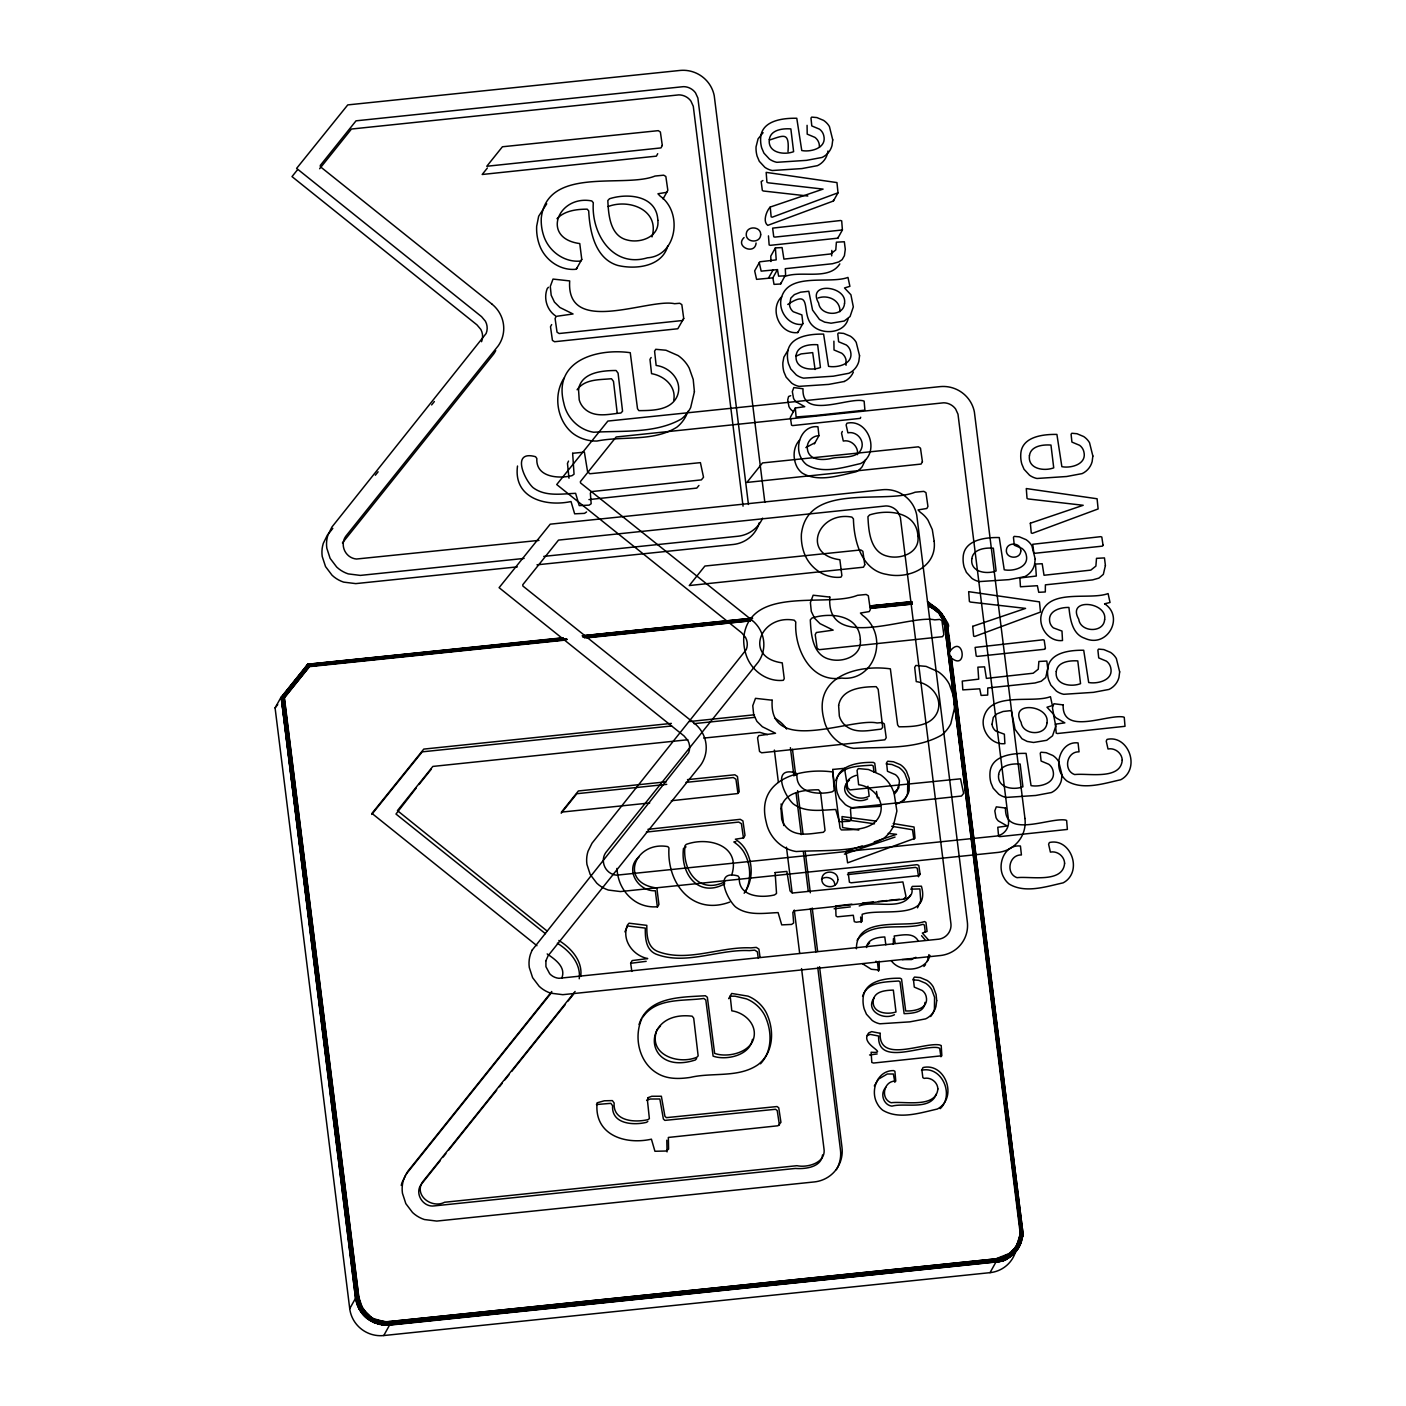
<?xml version="1.0" encoding="UTF-8"?>
<svg xmlns="http://www.w3.org/2000/svg" width="1406" height="1406" viewBox="0 0 1406 1406"><rect width="100%" height="100%" fill="white"/><g stroke="black" fill="none" stroke-linecap="round" stroke-linejoin="round"><path stroke-width="1.5" d="M562.98 638.043L307.721 664.317L280.901 697.499L275.084 707.903L349.725 1308.652A30.686 30.053 29.2 0 0 383.768 1335.542L990.017 1272.658L995.835 1262.254A30.686 30.053 29.2 0 0 1022.408 1229.072L1022.408 1228.967A30.686 30.036 29.2 0 1 995.852 1262.201L995.694 1258.897L1008.946 1253.66L1014.218 1248.897L1018.067 1242.886L1020.229 1244.38L1018.436 1247.86L1010.51 1256.507L1016.063 1250.795L1014.077 1248.774L1011.67 1251.393L1013.533 1253.976M1015.87 1250.496C1013.831 1252.781 999.543 1267.79 999.297 1258.089M995.923 1261.815L389.673 1324.803L385.666 1325.05L385.929 1321.71L378.812 1320.603L377.88 1323.626L389.708 1324.03L389.62 1321.57L385.929 1321.71M857.502 454.63C858.697 446.757 851.157 439.375 843.301 441.045L841.544 433.206L842.317 431.449M995.923 1261.692C1011.265 1261.463 1022.689 1242.939 1020.475 1232.412C1026.134 1231.392 1020.861 1245.347 1021.969 1228.774L950.755 656.356M389.708 1324.03L389.655 1324.891A30.668 30.018 29.2 0 1 355.595 1298.16L281.27 697.358L284.399 697.868L358.864 1297.281L362.238 1307.51L359.444 1309.302L356.825 1301.763L359.549 1300.884M378.319 1322.308L389.708 1323.151M389.69 1324.575L995.923 1261.446C1008.629 1259.653 1019.737 1249.196 1020.932 1236.19M673.79 400.06C676.286 386.175 664.071 375.754 651.558 373.662L649.976 359.391L651.154 357.511M1020.018 1235.997L1020.071 1228.721L945.06 628.183C963.233 628.06 903.373 582.805 939.261 610.608M1020.475 1232.412C1022.935 1237.948 1013.568 1244.082 1018.436 1247.86M1020.229 1244.38C1025.572 1219.916 1018.911 1259.091 1020.264 1228.703L945.465 628.13C943.461 619.009 937.714 610.011 932.828 605.916C932.371 609.044 927.029 606.707 929.366 604.035M1020.756 1236.155L1020.826 1228.703L946.027 628.078M1021.09 1236.243L1021.213 1232.482M950.351 656.338L1022.004 1236.559L946.379 628.06L942.688 617.445L935.377 608.939M846.043 365.279L846.008 359.848A11.055 10.809 29.2 0 0 841.719 353.205L834.022 349.971L833.899 341.166M898.188 786.534L897.221 790.682L894.497 794.056M924.99 1002.373C924.621 1012.795 911.967 1013.357 904.128 1013.673L900.016 981.775L898.61 980.984C886.008 982.091 867.326 981.247 862.563 996.362M743.756 637.287C749.873 584.808 826.746 607.814 857.484 595.318L866.184 594.474L868.328 595.757L870.314 609.589L869.224 611.592L860.419 613.051L862.563 615.318A29.227 28.612 29.2 0 1 870.349 623.262C886.096 645.442 871.333 681.348 841.702 678.096C810.454 683.088 794.109 648.412 795.778 621.997L794.267 620.222C760.628 613.737 742.79 657.586 782.246 662.859L784.249 678.659L783.318 680.311C766.991 682.103 751.384 670.662 746.287 655.407A49.491 48.437 29.2 0 1 743.756 637.287M382.344 1321.394C383.697 1327.071 372.906 1322.396 381.764 1324.487M580.713 976.397C582.857 960.983 571.152 948.048 558.867 940.473M928.927 954.621L927.275 961.476M563.156 638.324L308.002 664.563L281.745 697.358L356.21 1297.861C355.929 1307.773 365.718 1321.113 374.418 1321.64C376.949 1317.352 385.103 1325.489 389.655 1322.167L995.747 1259.301C1000.615 1262.043 1008.524 1249.934 1010.51 1256.437M657.709 153.693L656.409 156.136L482.188 174.485L487.407 167.982M866.553 947.521C867.467 938.874 877.713 937.222 884.796 936.976L885.833 944.85M827.958 151.004L827.431 153.729A19.157 18.753 29.2 0 1 817.484 165.644L801.912 168.579L772.245 170.53A19.315 18.911 29.2 0 1 764.846 167.296L759.31 161.321L757.096 156.084A30.106 29.456 29.2 0 1 756.041 146.874L758.062 138.86L763.089 132.674M770.224 207.051L771.156 216.823L772.245 217.192L838.011 192.798L836.957 182.587L766.165 172.376L766.92 182.2L767.975 182.78L823.09 189.107L770.224 207.051C766.358 210.988 762.562 221.797 767.781 225.364L833.407 201.005L838.011 192.798M822.545 1154.941C821.332 1167.472 804.953 1169.177 795.409 1168.439L434.19 1205.909C423.206 1207.543 414.26 1193.606 421.167 1184.485L440.394 1160.477M561.785 978.137C566.319 966.959 554.895 959.296 547.18 953.936M1016.608 1246.191L1019.631 1235.927M1019.825 1235.962L1018.067 1242.886M1020.405 1236.067C1020.826 1247.28 1009.49 1254.468 1003.585 1260.251C1007.645 1260.075 1007.504 1257.737 1005.94 1255.558M1020.897 1240.162L1021.547 1236.384M910.35 895.235C901.756 911.088 873.987 900.016 859.189 905.974M579.237 978.769C581.135 963.479 569.518 950.737 557.338 943.215M381.852 1324.118L367.194 1318.336M756.077 243.01C755.092 255.4 734.442 246.683 744.073 237.544M936.308 1093.973C930.385 1110.793 905.253 1102.532 891.914 1106.135C883.372 1105.063 879.769 1093.393 885.78 1087.453M381.782 1324.382L999.754 1260.338M385.648 1325.12L381.694 1324.68L389.655 1324.891L383.768 1335.542M833.407 201.005L833.705 199.863M624.914 931.879L627.533 925.939L645.301 928.101C645.178 937.679 645.635 949.489 655.706 954.006C685.443 965.729 718.659 949.05 749.345 950.614L754.758 950.14L757.377 951.844L758.238 958.048M752.474 1039.368C749.732 1056.029 725.32 1060.599 713.106 1056.117L705.812 1000L703.808 998.453C683.211 1001.353 656.374 997.452 642.823 1017.153M656.76 1030.457C647.973 1054.781 678.43 1065.01 696.866 1057.242L698.149 1055.888L693.703 1018.19L692.191 1016.204C639.712 1009.772 642.735 1076.996 695.337 1059.983L696.62 1058.63M772.861 277.843L774.021 284.364L780.611 284.012L785.603 274.68L785.286 268.687L832.493 263.73L838.767 261.938L842.124 259.653L844.408 255.681L845.287 249.337L844.338 241.762L836.394 242.184L835.779 249.934L830.7 253.959L783.915 259.108L782.087 247.579L775.391 247.895L776.217 259.864L759.767 261.815L754.67 270.866L756.586 279.355L772.861 277.843L777.448 269.618L761.173 271.13L759.258 262.641M374.875 1320.656L389.69 1322.765L995.817 1259.899L1003.128 1258.159L1009.631 1254.627M948.786 652.859C964.165 630.45 968.769 675.231 949.173 655.969M995.835 1262.254L999.824 1261.147M865.621 459.604L862.124 466.774A18.981 18.577 29.2 0 1 855.99 471.801C839.03 475.544 818.134 482.61 802.158 473.031A19.526 19.104 29.2 0 1 796.903 466.774C792.685 458.391 792.984 447.266 799.522 440.131M651.997 236.911C659.906 210.039 629.29 198.457 608.06 206.559M731.77 874.831C741.067 845.481 708.554 836.324 686.269 844.373L685.003 845.709C682.033 870.296 698.747 894.796 724.846 881.79M795.304 407.986L796.112 416.967L815.691 415.455L864.901 410.148L864.145 401.185L863.02 400.763C848.134 397.248 801.402 419.884 803.019 388.759L793.81 387.581L792.334 391.589L793.529 398.337A11.723 11.459 29.2 0 0 795.901 401.677L804.742 406.703L795.304 407.986L790.348 417.354L791.525 425.174L792.668 425.579L860.314 418.373L860.7 417.266M848.205 318.512C844.795 333.45 822.492 335.261 812.756 325.77C800.014 314.223 813.81 287.334 787.747 304.452M929.928 955.395C926.079 971.827 900.209 973.356 891.246 960.667M1018.419 1243.062L1020 1239.758M1019.368 1243.589L1020.475 1239.969M1019.825 1243.923L1021.002 1240.233M780.611 284.012L781.015 282.905M405.279 1175.521L403.557 1179.792A31.108 30.457 29.2 0 0 402.45 1193.255L405.842 1203.659L412.538 1212.499A31.143 30.493 29.2 0 0 424.366 1219.529L436.774 1221.076L814.584 1181.901A32.022 31.336 29.2 0 0 841.966 1147.208L819.54 966.73M639.027 1024.57C647.85 996.256 681.488 997.293 705.355 995.729L707.359 997.258L714.635 1053.375C725.9 1057.593 747.166 1053.867 752.983 1040.51C758.642 1025.958 745.584 1012.742 731.805 1010.826L730.171 995.905L731.7 993.462L747.992 996.133A34.869 34.131 29.2 0 1 754.934 999.877A35.203 34.465 29.2 0 1 766.252 1012.619C772.21 1024.992 773.757 1040.247 767.711 1052.901A36.24 35.484 29.2 0 1 758.361 1064.447C738.8 1078.261 712.42 1072.145 690.364 1077.4C679.133 1079.087 666.901 1079.369 656.936 1073.094C639.027 1062.374 633.508 1037.171 641.804 1018.735M805.866 447.583L814.777 442.837M818.942 435.684L817.958 426.774C801.859 424.7 793.88 446.159 801.49 458.549A19.526 19.104 29.2 0 0 806.745 464.806C822.721 474.384 843.618 467.319 860.595 463.576A18.981 18.577 29.2 0 0 866.729 458.567C877.713 444.718 865.745 418.9 846.922 423.224L846.131 424.981L847.906 432.837C855.762 431.15 863.284 438.531 862.089 446.405C859.523 459.727 841.948 456.071 832.352 458.198C823.898 460.377 809.171 461.08 807.466 449.498C805.972 442.486 811.947 435.825 818.942 435.684L814.338 443.909M835.762 780.523C840.489 765.426 859.224 766.217 871.79 765.145L873.214 765.936L874.022 772.316M687.921 411.343L686.058 415.86A35.466 34.728 29.2 0 1 676.901 427.16C653.491 441.994 623.139 435.772 596.97 441.045C588.095 441.238 579.184 438.461 572.224 432.89C556.881 420.043 553.103 394.945 564.017 378.161M667.797 245.874C662.05 266.789 635.653 269.688 617.761 265.435C595.072 258.722 589.712 231.322 588.71 210.935L587.198 209.16C576.565 209.213 564.72 210.636 556.987 218.686M745.532 891.422C751.859 878.873 750.663 863.108 743.352 851.228A29.93 29.298 29.2 0 0 735.391 843.108L733.844 841.948L735.936 841.737M375.103 1320.111L372.221 1317.721L370.446 1320.691M389.585 1325.137L995.905 1262.008M839.821 263.906C828.872 280.901 801.244 270.145 784.794 276.472M374.084 1322.361L377.915 1323.503L374.014 1322.519M698.94 485.457L696.796 488.093L588.956 499.587M874.304 1085.959L878.486 1079.14L887.274 1073.991L893.355 1074.008L894.884 1082.339M831.807 250.409L831.684 255.874M768.449 235.874L769.152 244.943L770.26 245.329L837.818 238.176L838.327 237.21M842.405 229.969L841.702 220.883L840.595 220.514L772.632 228.124L773.739 236.735L774.847 237.104L842.405 229.969L837.818 238.176M1018.594 1243.15C1014.587 1252.271 1005.905 1259.372 995.87 1260.461L389.726 1323.521C378.935 1327.036 367.915 1316.157 361.694 1312.571M1018.928 1243.326L1015.237 1249.793M1018.067 1247.35L1019.614 1243.765M551.662 324.575L550.502 326.737L552.435 340.393L554.562 341.728L677.815 328.758L683.72 318.477L681.822 304.61L679.713 303.257L674.581 303.714C649.01 297.896 565.897 336.79 569.694 280.919L553.015 279.073L550.291 286.437L551.187 295.242L554.421 302.062L559.904 307.492L573.05 313.977L556.249 316.35L555.089 318.512L557.04 332.185L559.149 333.521L682.402 320.533L683.72 318.477M666.743 192.323L667.832 190.32L665.846 176.471L663.702 175.188L655.003 176.049C624.264 188.527 547.373 165.521 541.275 218A49.491 48.437 29.2 0 0 543.806 236.12C548.902 251.393 564.509 262.817 580.836 261.024L581.768 259.389L579.764 243.572C540.308 238.299 558.147 194.467 591.785 200.935L593.297 202.71C591.118 233.677 612.612 268.23 647.445 257.808C673.351 256.103 680.838 222.816 667.85 203.975A29.227 28.612 29.2 0 0 660.082 196.049L657.938 193.764L666.743 192.323L663.07 198.896M305.541 667.78L307.58 664.265L562.751 637.797M546.723 203.817L538.656 216.26L536.67 226.225A49.491 48.437 29.2 0 0 539.219 244.345C544.315 259.6 559.904 271.042 576.249 269.249L581.768 259.389M576.249 269.249L577.163 267.597M775.391 247.895L770.787 256.103L770.963 261.534M768.467 278.16L773.072 269.952M781.666 296.807C768.906 308.986 779.68 334.821 797.8 332.572L802.896 323.468L801.877 314.909L793.265 311.728A10.422 10.211 29.2 0 1 789.522 305.032L790.822 298.107L794.355 294.627L800.541 292.202L808.802 291.27L812.563 310.058L819.487 319.478L824.672 322.15L831.069 323.204L844.233 321.025L850.068 316.526L853.319 306.895L850.911 294.768L844.496 287.949L849.909 286.332L847.976 277.421C828.767 284.61 785.427 270.919 780.769 300.814C779.451 312.958 789.627 325.876 802.404 324.364L802.896 323.468M349.725 1308.652L355.56 1298.213L358.864 1297.281M797.8 332.572L798.309 331.693M370.534 1320.533L364.523 1315.331L366.562 1313.257L369.251 1315.665L367.546 1317.861M370.657 1320.339L374.189 1322.15M378.372 1322.132L368.372 1316.754M375.191 1319.918L371.905 1318.23L385.912 1322.115M928.804 605.406L935.271 609.079M928.997 604.932C946.449 611.575 949.929 633.35 950.052 649.836M932.53 606.408L929.12 604.65M728.642 998.647L730.171 996.204L735.057 996.186L746.463 998.875A34.869 34.131 29.2 0 1 753.405 1002.619A35.203 34.465 29.2 0 1 764.723 1015.36C770.664 1027.733 772.228 1042.988 766.182 1055.642A36.24 35.484 29.2 0 1 760.47 1063.815M744.143 893.249C753.669 880.384 753.106 861.843 744.881 848.486A29.93 29.298 29.2 0 0 736.92 840.366L735.373 839.206L743.616 837.906L745.004 835.375L742.93 820.928L740.241 819.329L647.92 829.329M666.813 1140.196L667.059 1151.901M857.133 940.227C871.685 920.157 902.318 930.649 922.969 924.304L924.41 925.078L925.324 932.371M874.057 997.873C864.883 1010.65 883.337 1020.651 894.462 1014.728M1014.376 1249.02L1016.257 1245.98M1016.766 1246.296L1012.215 1251.973L1006.327 1256.261M1015.94 1250.602L1017.962 1247.245M1016.187 1251.076C1019.473 1245.927 1025.519 1232.71 1020.071 1228.721M807.079 125.327L807.202 134.132L814.9 137.366A11.055 10.809 29.2 0 1 819.188 144.01L819.505 147.12M367.933 1317.352L371.202 1319.39M917.52 907.837L920.702 900.508L919.875 888.926L910.737 889.154M297.369 169.915L292.009 176.611L476.986 324.891L480.834 329.443A14.693 14.376 29.2 0 1 481.537 341.711M319.637 168.738L351.447 129.036L678.799 94.887A14.587 14.271 29.2 0 1 686.884 97.278A14.745 14.429 29.2 0 1 690.926 101.109L693.281 106.258L743.053 506.178M332.818 528.375L327.317 535.229L323.31 543.331A30.352 29.702 29.2 0 0 322.22 556.46L325.542 566.6L332.08 575.247A30.37 29.737 29.2 0 0 343.626 582.119L355.753 583.613L517.32 566.864M375.349 475.228L378.109 471.801M431.624 404.946L434.366 401.518M342.431 542.927L493.611 354.084A31.266 30.616 29.2 0 0 495.72 350.569M564.913 640.134L309.425 666.637L307.721 664.317L281.358 697.341L355.982 1297.966M282.044 697.376L308.178 664.774L563.296 638.552M308.371 665.003L282.395 697.429L356.79 1297.685M282.764 697.481L308.564 665.266M275.084 707.903L277.738 704.582M308.986 665.917L283.555 697.657L358.073 1297.404M284.399 697.868L309.425 666.637L284.188 697.815L358.671 1297.316M371.764 814.443L422.239 751.841L671.664 725.971M416.334 787.87L395.982 814.039L545.44 933.689M419.058 784.478L431.308 769.17M561.205 813.23L576.847 793.705L666.76 784.355M551.767 991.494L407.67 1171.497L402.028 1182.516A31.108 30.457 29.2 0 0 401.255 1185.451M406.123 1174.238L551.609 992.531M575.107 991.441L422.696 1181.743C413.522 1195.276 431.8 1208.949 444.63 1202.253L796.956 1165.697C807.659 1167.999 826.376 1162.692 823.951 1148.544L801.561 968.593M443.136 1157.05L445.878 1153.623M448.619 1150.196L496.687 1090.195M499.429 1086.768L502.17 1083.341M504.912 1079.896L509.042 1074.764M511.784 1071.337L565.335 1004.482M568.077 1001.037L573.56 994.183M931.721 607.744L934.814 609.659M866.324 946.168L869.629 942.916M787.958 350.305L783.863 357.177L782.861 362.713A30.106 29.456 29.2 0 0 783.915 371.922L786.13 377.142L791.666 383.117A19.315 18.911 29.2 0 0 799.065 386.369L828.732 384.4L844.321 381.483M517.513 466.019C513.172 498.216 545.686 507.021 571.012 501.538L574.65 513.823L584.527 513.366L586.583 511.96M923.9 966.502L925.552 964.621M867.326 1035.572L870.156 1034.377L878.645 1036.029C877.098 1066.556 921.914 1044.816 937.96 1047.646L939.683 1048.314L940.93 1056.785M548.428 287.281L547.25 288.599C543.437 298.125 546.829 309.865 555.3 315.7M577.093 389.761C584.843 378.812 599.747 379.901 611.487 378.724L613.491 381.377L617.216 413.118M657.164 1029.649L660.486 1025.993M1012.092 1251.815L1014.534 1249.161M1015.466 1250.057L1006.731 1257.122L999.719 1260.163M361.764 1312.501L358.179 1305.418L356.351 1297.826M939.19 610.626L937.363 612.225L934.691 609.8M639.238 856.641C623.965 868.767 638.008 891.773 655.319 890.736L657.393 907.204M568.534 461.08L567.462 463.453L569.008 478.216M646.619 1100.371L650.205 1099.017L659.836 1098.982L663.386 1119.018L664.845 1120.389L775.532 1109.281L777.219 1110.547L779.416 1125.064M1009.315 1254.152L1011.951 1251.674M1009.526 1254.468L1012.355 1252.113M357.651 1305.787L360.674 1304.276M362.52 1311.816L364.207 1310.515M849.488 780.066C835.586 792.088 854.848 805.533 867.643 798.889M647.832 1121.39L646.496 1122.34C633.473 1125.503 611.294 1124.185 612.612 1105.731L610.837 1103.341L596.425 1104.536M915.904 957.293L911.475 959.56L902.16 959.63M941.827 613.631C938.206 614.492 941.37 619.273 944.006 616.97M894.023 792.703L891.668 787.325A34.447 33.709 29.2 0 0 880.613 774.847L868.451 769.504L858.24 768.572L857.062 770.453L858.627 784.724C872.81 786.481 885.481 800.594 879.805 815.164C873.495 829.944 854.725 829.768 841.333 829.927L839.997 828.011L832.739 771.982C799.786 767.36 755.11 779.715 766.288 822.387C769.187 837.009 781.367 849.206 796.183 851.526C825.146 849.822 858.029 852.985 883.97 838.204A35.466 34.728 29.2 0 0 893.126 826.921L896.887 811.034L894.023 792.703L898.75 787.94L899.418 780.857A10.281 10.07 29.2 0 0 895.429 774.671L887.45 771.279L886.571 762.79L887.678 761.226L893.408 761.753L900.367 764.671A19.579 19.157 29.2 0 1 906.448 771.086L909.278 778.678L909.137 790.629A19.912 19.491 29.2 0 1 905.323 797.993A19.737 19.315 29.2 0 1 898.821 803.037L896.149 804.091M1006.046 1255.734L1009.192 1253.976M1010.475 1256.261L1007.171 1258.44M795.761 356.298L801.104 353.908L812.686 352.607L815.076 369.514M368.144 1317.053L362.959 1311.482L359.391 1304.821M769.609 140.002C783.757 135.398 789.487 131.584 788.01 151.62M356.825 1301.763L355.788 1298.037M821.491 879.119C826.429 875.27 835.146 878.469 834.76 885.235M724.74 883.829C698.536 898.206 680.188 874.005 683.474 848.451L686.04 846.904M1006.134 1255.909L995.729 1259.108M1003.392 1259.038L1003.058 1257.983L1006.415 1256.437M945.482 620.538C941.598 620.521 943.918 625.635 947.011 624.299M862.142 845.937L845.937 851.386L847.607 862.845L915.025 838.275L914.041 827.009L893.179 823.529M874.286 841.843L896.553 834.338L888.17 833.389M844.408 854.127L895.024 837.08M281.165 697.358L355.542 1298.248M999.49 1258.88L1003.058 1257.983M999.613 1259.442L1003.181 1258.352M999.807 1260.778L1003.497 1259.495M856.324 775.339C834.742 781.666 852.036 805.058 869.172 796.148L867.959 786.2M729.732 902.09C692.209 915.991 666.778 883.46 668.957 847.941L667.815 846.623C634.563 840.56 618.253 883.179 656.848 887.994L658.922 904.462L657.674 906.694A34.64 33.92 29.2 0 1 638.482 903.267C629.624 898.715 622.788 890.648 619.466 881.281A50.265 49.21 29.2 0 1 616.918 868.433M646.391 832.071L738.712 822.071L741.401 823.67L743.475 838.117M851.878 904.163L835.674 906.026L836.008 915.974L837.378 916.817L853.301 915.253L854.321 921.651L856.289 922.213L862.159 921.387L862.159 914.322C880.033 907.643 931.475 921.633 921.405 886.184L912.266 886.413L911.545 887.801C913.601 893.32 909.875 898.979 903.935 898.68M850.331 906.905L834.145 908.768M995.8 1259.706L999.525 1259.073M999.648 1259.635L389.708 1323.345M999.701 1260.004L381.922 1323.819M785.198 275.804L778.625 276.156L777.448 269.618M630.591 963.321L646.18 961.317M869.576 1054.975L877.151 1053.955M921.492 1070.282C940.913 1065.695 953.479 1092.269 942.073 1106.61A19.596 19.192 29.2 0 1 940.21 1108.649M847.484 874.602L915.464 867.397L917.274 868.17L918.557 876.782M818.099 298.002C827.888 294.469 840.665 300.199 839.909 311.728M538.99 540.379L356.456 559.026A13.972 13.673 29.2 0 1 347.194 554.456C342.695 549.641 341.746 541.89 345.665 536.407L498.199 345.858A31.266 30.616 29.2 0 0 492.205 304.311M524.104 558.428L360.34 575.405L348.231 573.894A30.37 29.737 29.2 0 1 336.684 567.04L330.129 558.375L326.825 548.235A30.352 29.702 29.2 0 1 327.914 535.106L331.921 527.022L486.125 333.503A14.693 14.376 29.2 0 0 485.421 321.236L481.573 316.666L296.613 168.386L347.757 104.905L680.047 70.441A31.266 30.598 29.2 0 1 714.248 95.784L764.846 502.346M543.753 556.389L738.08 536.231A31.266 30.616 29.2 0 0 762.614 518.129M536.987 564.825L733.493 544.456A31.266 30.616 29.2 0 0 759.345 522.628M582.26 635.811L752.491 618.148M911.668 601.627L870.121 605.951L911.773 601.856M582.453 635.828L752.562 618.236M582.664 636.074L750.576 618.868M870.384 606.232L911.861 602.155M585.019 636.18L750.663 619.115M870.472 606.566L911.914 602.401M308.459 665.126L563.419 638.834M585.142 636.426L750.769 619.413M870.542 606.83L911.967 602.682M308.67 665.425L565.739 638.922M583.174 637.111L750.857 619.73M870.595 607.128L912.002 602.998M566.811 639.168L308.881 665.741L283.151 697.569L357.686 1297.474L361.201 1308.107M583.244 637.287L750.909 619.888M870.542 607.656L912.037 603.174M566.882 639.343L309.092 666.092L283.766 697.71L358.266 1297.369L361.711 1307.791L372.01 1318.055M584.369 637.533L750.4 620.31M870.56 607.849L912.072 603.543M309.197 666.268L566.97 639.537M584.439 637.709L750.488 620.679M870.595 608.042L912.107 603.93M586.759 637.867L750.54 620.872M870.648 608.429L912.125 604.123M671.365 723.405L423.768 749.099L371.94 813.389L536.934 945.711M689.555 721.524L754.46 714.793M693.984 723.651L754.829 717.341M687.798 739.749L432.837 766.428L397.441 810.629L546.987 930.948M703.703 738.097L759.785 732.333L767.448 734.6M666.216 781.824L578.376 790.963L561.433 812.123L649.713 802.967M687.481 779.627L734.863 774.794L737.465 776.499L739.222 791.806L737.781 793.546L671.312 800.735M685.952 782.369L733.334 777.536L735.936 779.24L737.922 793.16M880.226 806.306L853.073 807.975A20.071 19.649 29.2 0 1 845.375 804.601L839.628 798.38L837.326 792.984A30.897 30.247 29.2 0 1 836.254 783.511C836.588 764.759 859.084 762.087 873.319 762.404L874.743 763.212L875.833 771.701M873.39 901.967L862.528 903.056M878.416 901.457L887.204 900.543M888.891 900.367L899.348 899.278M893.425 938.628L893.302 944.217M921.563 935.711L924.92 939.665M389.62 1321.57L995.694 1258.897L385.929 1321.921M995.782 1259.495L385.912 1322.519M995.852 1260.092L385.877 1323.116M878.873 797.729L877.326 797.835L876.5 791.455M790.717 395.684L788.59 396.51L787.729 399.814L788.942 406.545A11.723 11.459 29.2 0 0 791.297 409.902L793.546 411.712M762.878 180.53L761.191 181.585L762.333 190.425L763.37 191.005L807.835 196.014M1021.459 1228.721L1022.408 1228.967L950.966 656.374M886.149 763.968L891.879 764.477L898.838 767.412A19.579 19.157 29.2 0 1 904.919 773.827L907.749 781.402L907.608 793.371A19.912 19.491 29.2 0 1 903.794 800.717M912.951 979.806L918.68 980.316L925.658 983.251A19.579 19.157 29.2 0 1 931.739 989.648L934.568 997.241L934.428 1009.209A19.912 19.491 29.2 0 1 930.614 1016.556M382.186 1322.378L385.894 1322.712M382.081 1322.958L385.877 1323.31M858.802 830.085L842.598 827.589L842.018 816.57L876.026 821.086M842.352 819.223L874.497 823.811M891.65 826.271L912.512 829.751L913.918 839.364M378.653 1321.183L382.256 1321.992M378.425 1321.939L382.116 1322.765M378.161 1322.818L381.957 1323.661M375.349 1319.549L378.759 1320.796M378.548 1321.57L368.618 1316.455L361.377 1308.002M374.629 1321.165L378.267 1322.484M378.109 1322.976L367.722 1317.615M929.261 604.299L932.723 606.091M928.874 605.23L932.196 606.953M928.663 605.74L937.784 611.821M371.606 1318.74L374.945 1320.462M371.307 1319.232L374.717 1321.007M370.481 1320.621L374.049 1322.448M875.885 961.212L877.432 962.108L878.539 971.282M932.67 606.179L935.851 608.394M932.371 606.671L935.482 608.816M932.002 607.251L935.043 609.36M369.128 1315.823L372.115 1317.879M368.741 1316.297L371.799 1318.406M371.395 1319.074L365.437 1314.364M492.223 304.294L320.427 166.769L320.269 165.469L356.034 120.828L683.404 86.662A14.587 14.271 29.2 0 1 688.993 87.752A14.745 14.429 29.2 0 1 695.531 92.884L697.886 98.051L748.449 504.473M752.333 620.468L580.537 482.943L580.379 481.625L616.144 436.985L943.514 402.819A14.587 14.271 29.2 0 1 949.103 403.909A14.745 14.429 29.2 0 1 955.641 409.041L957.996 414.208L1008.577 820.629M935.992 608.218L938.909 610.837M935.763 608.482L943.848 616.988M935.166 609.22L940.333 614.51L945.482 624.352M366.122 1313.661L368.864 1316.139M365.701 1314.083L368.495 1316.596M364.927 1314.874L367.827 1317.492M364.716 1315.12L367.634 1317.738M367.247 1318.266L361.94 1312.325M862.581 963.778L871.316 969.279L879.242 970.017L879.189 961.212M938.821 610.907L941.616 613.719M938.048 611.575L940.491 614.404M937.644 611.944L940.034 614.721M366.421 1313.38L360.498 1304.346M365.982 1313.802L359.936 1304.575M365.56 1314.223L361.026 1308.195M365.173 1314.628L358.882 1305.049L357.142 1297.597L282.571 697.446M364.822 1314.997L360.129 1308.775M362.15 1312.132L364.611 1315.225M918.136 940.737C913.232 932.073 902.107 935.183 894.198 935.974L895.06 943.303M941.247 613.912L946.783 624.246M940.772 614.229L944.779 620.679L946.976 628.043M940.192 614.615L942.196 617.691M360.411 1308.599L362.397 1311.939M362.045 1312.237L357.37 1301.534M927.96 939.349L922.336 933.057L927.081 931.457L925.939 922.336L924.498 921.563C905.113 928.347 856.412 915.042 856.395 948.769M943.76 617.006L945.763 620.538M942.372 617.603L945.834 628.095L1020.457 1228.703M942.038 617.779L943.619 621.048M359.057 1304.979L360.709 1308.406M360.27 1308.687L357.686 1301.429M943.795 620.995L944.955 624.457M360.305 1304.417L358.46 1297.334M359.743 1304.663L357.88 1297.439M359.215 1304.891L282.957 697.517M946.713 624.246L950.491 649.994M945.816 624.299L949.665 651.98L946.836 628.043M945.307 624.387L946.203 628.06M944.568 624.545L1020.088 1232.394M356.966 1297.65L357.528 1301.481M357.212 1301.605L281.903 697.358M631.839 971.423L630.679 963.286L632.138 960.579L647.709 958.576C632.911 955.623 621.171 939.788 627.533 924.937L629.062 923.197L646.83 925.359C646.707 934.937 647.164 946.765 657.252 951.264C686.989 962.987 720.188 946.308 750.874 947.872L756.287 947.398L758.906 949.103L760.048 957.363M1024.956 818.503L974.376 411.94A31.266 30.598 29.2 0 0 940.175 386.615L607.867 421.062L556.723 484.543L741.683 632.823L745.532 637.393A14.693 14.376 29.2 0 1 746.235 649.66L592.031 843.178L588.024 851.263A30.352 29.702 29.2 0 0 586.935 864.409L590.239 874.55L596.794 883.196A30.37 29.737 29.2 0 0 608.341 890.051L620.45 891.562L998.207 852.388A31.266 30.616 29.2 0 0 1024.939 818.503M951.546 658.658L1022.408 1229.072M947.433 628.078L950.421 649.923M950.21 656.338L1021.318 1228.703M792.474 749.275L795.726 775.374M797.624 790.594L803.037 834.074M805.199 851.474L810.331 892.792M812.229 908.012L817.642 951.493M790.4 747.658L793.933 775.936M796.095 793.336L801.227 834.637M803.388 852.036L808.257 891.176M810.436 908.575L815.832 952.073M817.73 967.293L840.454 1149.95A32.022 31.336 29.2 0 1 836.342 1169.669M774.372 750.066L778.397 782.404M781.086 803.968L783.757 825.533M786.464 847.185L792.123 892.705M794.285 910.051L799.68 953.409M860.63 917.046L861.228 922.441M1022.232 1228.844L1022.637 1232.904M1020.633 1228.703L1020.861 1232.447M992.003 724.318L993.304 717.394L996.836 713.897L1003.04 711.489L1011.301 710.557L1015.044 729.345L1021.969 738.765L1027.171 741.437L1033.551 742.473L1046.714 740.294L1052.549 735.813L1055.801 726.181L1053.393 714.055L1046.978 707.218L1052.391 705.601L1050.458 696.691C1031.248 703.896 987.908 690.188 983.251 720.1C981.933 732.227 992.109 745.145 1004.886 743.633L1004.359 734.196L995.747 731.015A10.422 10.211 29.2 0 1 992.003 724.318M774.618 718.202A32.022 31.354 29.2 0 1 786.639 729.064M1015.712 1251.217A30.686 30.053 29.2 0 1 990.017 1272.658M929.384 603.877A30.686 30.053 29.2 0 1 947.785 628.324M1008.506 820.717A14.552 14.253 29.2 0 1 1007.944 826.359A14.71 14.411 29.2 0 1 1003.427 833.02A14.552 14.253 29.2 0 1 996.59 836.043L616.584 875.182A13.972 13.673 29.2 0 1 607.322 870.63C602.805 865.815 601.856 858.047 605.775 852.581L758.309 662.015A31.266 30.616 29.2 0 0 752.315 620.485M853.372 372.098A19.157 18.753 29.2 0 1 844.303 381.483M772.175 700.206C768.379 756.059 851.491 717.183 877.063 722.983L882.195 722.543L884.304 723.897L886.202 737.746L884.884 739.82L761.63 752.79L759.521 751.454L757.57 737.798L758.73 735.637L775.532 733.264L762.386 726.761L756.903 721.348L753.669 714.529L752.772 705.707L755.497 698.343L772.175 700.206M829.804 597.075C826.007 652.946 909.12 614.053 934.691 619.87L939.841 619.413L941.932 620.784L943.848 634.633L942.512 636.69L819.259 649.677L817.15 648.342L815.216 634.668L816.359 632.507L833.16 630.134L820.014 623.649L814.549 618.218L811.297 611.399L810.401 602.594L813.143 595.23L829.804 597.075M1104.624 603.789C1124.695 616.953 1107.348 648.658 1084.799 638.306C1072.04 634.176 1070.089 618.605 1068.929 607.445C1060.651 607.234 1048.12 610.626 1049.632 621.188A10.422 10.211 29.2 0 0 1053.375 627.884L1061.987 631.066L1062.514 640.521C1049.737 642.032 1039.561 629.115 1040.879 616.988C1045.537 587.075 1088.877 600.766 1108.086 593.578L1110.037 602.489L1104.624 603.789M937.872 1088.929C936.08 1108.596 904.058 1100.968 891.176 1102.743C879.945 1098.771 883.724 1080.406 895.78 1081.144L894.901 1071.267L893.548 1070.599C877.116 1070.37 869.804 1090.915 877.326 1103.745A20.141 19.719 29.2 0 0 882.74 1110.213C898.909 1119.984 920.086 1112.902 937.275 1109.053A19.596 19.192 29.2 0 0 943.602 1103.868C955.008 1089.545 942.442 1062.954 923.021 1067.558L921.879 1069.913L922.846 1077.611L924.129 1078.384C930.737 1076.943 937.644 1082.128 937.872 1088.929M1064.606 863.249C1063.006 883.601 1030.299 876.061 1017.048 877.678C1005.413 873.636 1008.91 854.496 1021.424 854.953L1020.44 846.043C1004.341 843.987 996.362 865.428 1003.989 877.836A19.526 19.104 29.2 0 0 1009.227 884.093C1025.202 893.671 1046.099 886.606 1063.077 882.863A18.981 18.577 29.2 0 0 1069.21 877.836C1080.195 864.005 1068.244 838.169 1049.403 842.51L1048.612 844.268L1050.387 852.106C1057.277 850.7 1064.342 856.201 1064.606 863.249M1122.234 760.136C1120.635 780.471 1087.945 772.949 1074.676 774.565C1063.059 770.523 1066.539 751.384 1079.052 751.841L1078.068 742.93C1061.969 740.857 1053.99 762.316 1061.618 774.706A19.526 19.104 29.2 0 0 1066.873 780.963C1082.848 790.559 1103.745 783.494 1120.705 779.75A18.981 18.577 29.2 0 0 1126.839 774.724C1137.823 760.874 1125.855 735.074 1107.032 739.398L1106.241 741.138L1108.016 748.994C1114.905 747.588 1121.97 753.089 1122.234 760.136M769.328 139.475C767.535 152.938 784.161 155.31 793.617 151.672L790.857 128.913C783.283 128.298 770.611 129.545 769.328 139.475M796.148 355.314C794.355 368.776 810.963 371.149 820.436 367.511L817.659 344.734C810.102 344.206 797.413 345.384 796.148 355.314M873.284 1000.334C871.615 1012.988 887.01 1014.939 895.991 1011.986L893.337 990.105C886.044 990.316 874.514 991.002 873.284 1000.334M971.81 558.744C970.017 572.224 986.643 574.579 996.098 570.959L993.339 548.182C985.764 547.584 973.11 548.815 971.81 558.744M998.629 774.583C996.836 788.045 1013.445 790.418 1022.918 786.798L1020.141 764.02C1012.584 763.476 999.894 764.671 998.629 774.583M1029.438 455.632C1027.645 469.094 1044.271 471.467 1053.727 467.846L1050.967 445.069C1043.393 444.472 1030.739 445.702 1029.438 455.632M1056.257 671.47C1054.465 684.933 1071.091 687.306 1080.546 683.668L1077.787 660.908C1070.212 660.363 1057.54 661.541 1056.257 671.47M545.897 960.773L545.932 966.678L549.693 973.743A13.972 13.673 29.2 0 0 558.938 978.295L938.962 939.155A14.552 14.253 29.2 0 0 945.799 936.132A14.71 14.411 29.2 0 0 950.368 929.401A14.57 14.253 29.2 0 0 950.931 923.76L900.367 517.32L898.012 512.171A14.745 14.429 29.2 0 0 891.474 507.039A14.587 14.271 29.2 0 0 885.885 505.949L558.516 540.097L522.751 584.755L522.909 586.056L694.705 723.58A31.266 30.616 29.2 0 1 700.663 765.128L548.147 955.693L545.897 960.773M880.174 1033.305C878.627 1063.815 923.443 1042.074 939.489 1044.904L941.212 1045.572L941.844 1055.765L873.565 1063.041L871.808 1062.444L871.105 1052.233C890.613 1053.727 858.328 1044.43 868.873 1032.83L871.685 1031.635L880.174 1033.305M1005.501 808.028C1004.394 838.802 1049.087 817.413 1065.502 820.032L1066.627 820.471L1067.382 829.435L999.736 836.64L998.594 836.236L997.785 827.273L1007.223 825.99L998.383 820.963A11.723 11.459 29.2 0 1 996.01 817.607L994.815 810.875L996.309 806.851L1005.501 808.028M1063.147 704.916C1062.022 735.69 1106.715 714.301 1123.13 716.919L1124.255 717.341L1125.011 726.304L1057.365 733.528L1056.222 733.124L1055.414 724.16L1064.852 722.86L1056.011 717.833A11.723 11.459 29.2 0 1 1053.639 714.494L1052.444 707.745L1053.938 703.738L1063.147 704.916M694.406 391.747L690.645 407.635A35.466 34.728 29.2 0 1 681.488 418.935C655.548 433.716 622.665 430.552 593.701 432.24C578.885 429.937 566.706 417.723 563.806 403.1C552.628 360.428 597.286 348.073 630.257 352.695L637.516 408.724L638.851 410.64C652.243 410.499 671.014 410.675 677.323 395.877C683 381.307 670.328 367.212 656.145 365.455L654.581 351.166L655.758 349.303L665.969 350.235L678.131 355.577A34.447 33.709 29.2 0 1 689.186 368.038L693.211 379.427L694.406 391.747M954.516 707.903L950.772 723.809A35.466 34.728 29.2 0 1 941.616 735.092C915.675 749.873 882.775 746.709 853.811 748.396C839.013 746.094 826.816 733.879 823.916 719.274C812.738 676.585 857.414 664.247 890.367 668.852L897.626 724.881L898.979 726.814C912.353 726.656 931.123 726.832 937.433 712.051C943.11 697.464 930.438 683.369 916.255 681.611L914.691 667.34L915.868 665.46L926.097 666.391L938.241 671.734A34.447 33.709 29.2 0 1 949.314 684.195L953.321 695.583L954.516 707.903M578.516 389.339L579.219 399.902A19.262 18.84 29.2 0 0 585.81 409.814C595.845 417.846 609.308 414.049 620.89 413.012L622.559 411.255L618.078 373.152L616.092 370.499C602.26 370.569 581.522 372.256 578.516 389.339M657.832 220.232C659.836 236.683 640.644 243.572 627.34 240.039C610.028 236.05 608.482 214.854 607.831 200.531L609.501 198.756C627.972 192.833 656.743 195.522 657.832 220.232M780.998 808.626L781.701 819.188A19.262 18.84 29.2 0 0 788.291 829.101C798.327 837.132 811.789 833.336 823.371 832.299L825.041 830.524L820.559 792.439L818.573 789.785C804.742 789.856 784.003 791.525 780.998 808.626M838.626 705.496L839.329 716.058A19.262 18.84 29.2 0 0 845.92 725.971C855.955 734.002 869.418 730.206 881 729.187L882.687 727.412L878.188 689.327L876.202 686.673C862.37 686.726 841.632 688.413 838.626 705.496M860.314 639.502C862.317 655.969 843.125 662.859 829.821 659.326C812.51 655.337 810.963 634.141 810.313 619.8L811.983 618.025C830.454 612.12 859.224 614.791 860.314 639.502M917.942 536.389C919.946 552.839 900.754 559.746 887.45 556.196C870.138 552.207 868.592 531.011 867.941 516.687L869.629 514.912C888.082 508.99 916.853 511.679 917.942 536.389M934.164 541.275C937.152 567.426 908.399 579.395 886.659 574.369C861.351 570.397 853.899 540.502 853.424 518.867L851.895 517.109C818.257 510.624 800.418 554.474 839.874 559.729L841.878 575.546L840.964 577.181C824.619 578.973 809.012 567.549 803.916 552.277A49.491 48.437 29.2 0 1 801.385 534.157C807.501 481.696 884.374 504.701 915.113 492.205L923.812 491.362L925.956 492.627L927.942 506.476L926.853 508.48L918.048 509.921L920.192 512.206A29.227 28.612 29.2 0 1 927.978 520.132L932.301 529.587L934.164 541.275M1047.769 668.606L1045.713 677.481L1041.248 681.225L1034.974 683L987.768 687.973L987.68 695.074L981.107 695.425L979.736 688.817L962.811 689.889L962.249 681.102L978.699 679.151L977.873 667.165L984.569 666.848L986.397 678.395L1033.182 673.228L1038.261 669.203L1038.876 661.47L1046.82 661.048L1047.769 668.606M1105.397 565.493L1103.341 574.369L1098.894 578.112L1092.603 579.887L1045.396 584.843L1045.308 591.961L1038.735 592.313L1037.364 585.704L1020.457 586.777L1019.877 577.971L1036.327 576.038L1035.501 564.052L1042.197 563.736L1044.025 575.265L1090.81 570.115L1095.889 566.091L1096.504 558.34L1104.466 557.918L1105.397 565.493M832.739 139.897L832.018 145.503A19.157 18.753 29.2 0 1 828.362 152.586A18.963 18.577 29.2 0 1 822.088 157.437L806.517 160.354L776.833 162.305A19.315 18.911 29.2 0 1 769.434 159.071L763.915 153.096L761.683 147.876A30.106 29.456 29.2 0 1 760.628 138.649C760.962 120.389 783.001 118.016 796.78 118.262L801.754 150.512C810.506 152.34 826.886 148.245 823.793 135.784A11.055 10.809 29.2 0 0 819.487 129.159L811.789 125.925L810.981 118.086L811.666 117.102L816.886 117.577L823.582 120.389A18.77 18.366 29.2 0 1 829.417 126.522L832.739 139.897M859.558 355.718L858.838 361.342A19.157 18.753 29.2 0 1 855.164 368.407A18.963 18.577 29.2 0 1 848.908 373.275L833.319 376.193L803.652 378.144A19.315 18.911 29.2 0 1 796.253 374.91L790.717 368.934L788.502 363.697A30.106 29.456 29.2 0 1 787.448 354.488C787.799 336.192 809.803 333.89 823.6 334.101L828.556 366.333C837.378 368.003 853.67 364.172 850.595 351.623A11.055 10.809 29.2 0 0 846.307 344.98L838.609 341.763L837.783 333.925L838.486 332.941L843.705 333.415L850.384 336.21A18.77 18.366 29.2 0 1 856.219 342.361L859.558 355.718M936.695 1000.668L935.957 1006.468A19.912 19.491 29.2 0 1 932.143 1013.814A19.737 19.315 29.2 0 1 925.623 1018.875L909.805 1021.863L879.892 1023.796A20.071 19.649 29.2 0 1 872.195 1020.44L866.447 1014.218L864.145 1008.805A30.897 30.247 29.2 0 1 863.056 999.35C863.407 980.562 885.885 977.961 900.139 978.242L901.545 979.033L905.675 1010.932C914.392 1011.406 928.979 1008.559 926.22 996.696A10.281 10.07 29.2 0 0 922.231 990.509L914.269 987.1L913.373 978.629L914.48 977.065L920.209 977.574L927.187 980.509A19.579 19.157 29.2 0 1 933.268 986.907L936.097 994.499L936.695 1000.668M1035.22 559.166L1034.5 564.79A19.157 18.753 29.2 0 1 1030.844 571.855A18.963 18.577 29.2 0 1 1024.57 576.706L1008.998 579.641L979.314 581.592A19.315 18.911 29.2 0 1 971.915 578.358L966.397 572.365L964.165 567.145A30.106 29.456 29.2 0 1 963.11 557.936C963.444 539.658 985.501 537.285 999.262 537.549L1004.236 569.782C1013.005 571.609 1029.368 567.532 1026.275 555.071A11.055 10.809 29.2 0 0 1021.986 548.428L1014.271 545.194L1013.462 537.373L1014.165 536.389L1019.368 536.846L1026.064 539.658A18.77 18.366 29.2 0 1 1031.899 545.809L1035.22 559.166M1062.04 775.005L1061.319 780.629A19.157 18.753 29.2 0 1 1057.646 787.694A18.963 18.577 29.2 0 1 1051.389 792.545L1035.8 795.462L1006.134 797.43A19.315 18.911 29.2 0 1 998.735 794.179L993.198 788.204L990.984 782.984A30.106 29.456 29.2 0 1 989.929 773.775C990.281 755.461 1012.285 753.177 1026.081 753.37L1031.055 785.62C1039.86 787.272 1056.152 783.458 1053.076 770.91A11.055 10.809 29.2 0 0 1048.788 764.266L1041.09 761.033L1040.264 753.212L1040.967 752.228L1046.187 752.685L1052.866 755.497A18.77 18.366 29.2 0 1 1058.718 761.648L1062.04 775.005M1092.866 456.054L1092.128 461.678A19.157 18.753 29.2 0 1 1082.181 473.594L1066.627 476.511L1036.96 478.479A19.315 18.911 29.2 0 1 1029.561 475.228L1024.025 469.252L1021.811 464.033A30.106 29.456 29.2 0 1 1020.738 454.823C1021.09 436.545 1043.129 434.173 1056.908 434.419L1061.864 466.669C1070.634 468.497 1086.996 464.402 1083.903 451.959A11.055 10.809 29.2 0 0 1079.615 445.315L1071.917 442.082L1071.091 434.261L1071.794 433.259L1076.996 433.733L1083.692 436.545A18.77 18.366 29.2 0 1 1089.527 442.697L1092.866 456.054M1119.668 671.892L1118.948 677.499A19.157 18.753 29.2 0 1 1109 689.432L1093.446 692.35L1063.762 694.3A19.315 18.911 29.2 0 1 1056.363 691.067L1050.844 685.091L1048.612 679.871A30.106 29.456 29.2 0 1 1047.558 670.644C1047.909 652.349 1069.913 650.064 1083.71 650.257L1088.683 682.508C1097.506 684.16 1113.78 680.328 1110.722 667.78A11.055 10.809 29.2 0 0 1106.417 661.154L1098.719 657.92L1097.893 650.082L1098.596 649.097L1103.815 649.572L1110.512 652.384A18.77 18.366 29.2 0 1 1116.346 658.518L1119.668 671.892M662.296 145.468L660.996 147.911L486.792 166.26L502.417 146.769L658.289 130.653L660.381 132.023L662.296 145.468M844.514 303.503C843.53 317.106 820.243 316.209 818.644 303.081C806.113 281.182 847.677 285.646 844.514 303.503M864.778 564.755L863.477 567.198L689.274 585.546L704.898 566.038L860.771 549.939L862.862 551.293L864.778 564.755M922.406 461.643L921.106 464.068L746.902 482.434L762.527 462.925L918.417 446.827L920.491 448.18L922.406 461.643M1046.995 722.789C1046.011 736.393 1022.724 735.479 1021.125 722.35C1008.594 700.469 1050.159 704.916 1046.995 722.789M1104.624 619.659C1103.64 633.28 1080.353 632.366 1078.754 619.238C1066.24 597.339 1107.805 601.803 1104.624 619.659M972.706 626.338L973.637 636.092L974.727 636.461L1040.493 612.067L1039.456 601.873L968.664 591.662L969.402 601.487L970.456 602.067L1025.572 608.394L972.706 626.338M1030.334 523.208L1031.266 532.979L1032.355 533.349L1098.121 508.954L1097.084 498.761L1026.292 488.55L1027.03 498.357L1028.085 498.937L1083.2 505.281L1030.334 523.208M760.681 234.784C760.4 243.765 745.039 242.746 746.305 233.572C747.219 225.382 761.244 226.401 760.681 234.784M837.835 879.752C837.537 889.717 820.542 888.592 821.895 878.416C822.879 869.26 838.468 870.402 837.835 879.752M1020.791 550.959C1020.51 559.922 1005.149 558.92 1006.415 549.728C1007.329 541.556 1021.354 542.558 1020.791 550.959M572.646 453.277L574.052 474.209L572.031 475.65C558.534 478.954 535.704 477.39 536.828 458.461L535.51 456.686C510.976 449.938 524.245 479.639 533.067 487.636C545.282 496.845 561.469 493.858 575.616 493.33L579.237 505.598L589.114 505.141L591.17 503.752L590.362 493.172L591.381 491.608L701.383 479.885L703.527 477.249L700.416 462.644L589.817 473.752L587.567 471.643L584.386 452.134L572.646 453.277M648.148 1097.629L647.41 1100.037L649.379 1118.649L648.025 1119.615C635.002 1122.761 612.823 1121.443 614.141 1102.989L612.383 1100.599L604.281 1100.793L597.111 1102.814C593.894 1135.152 625.406 1145.046 651.417 1139.176L654.932 1151.268L665.864 1151.022L668.588 1149.177L668.342 1137.454L778.01 1125.767L780.945 1122.34L778.748 1107.805L777.061 1106.54L666.374 1117.647L664.915 1116.276L661.365 1096.241L651.734 1096.276L648.148 1097.629M775.128 872.564L776.534 893.478L774.513 894.937C761.015 898.223 738.185 896.677 739.31 877.731L737.992 875.956C713.457 869.224 726.726 898.926 735.549 906.923C747.764 916.132 763.95 913.144 778.098 912.599L781.718 924.884L791.596 924.427L793.652 923.021L792.843 912.459L793.863 910.877L903.865 899.155L906.009 896.518L902.898 881.931L792.299 893.021L790.049 890.929L786.868 871.421L775.128 872.564M832.756 769.451L834.162 790.365L832.159 791.806C818.644 795.111 795.831 793.546 796.938 774.618L795.62 772.843C771.103 766.094 784.355 795.814 793.177 803.81C805.392 813.002 821.579 810.032 835.726 809.487L839.347 821.754L849.242 821.297L851.28 819.909L850.472 809.329L851.491 807.765L961.493 796.042L963.637 793.406L960.526 778.819L849.927 789.908L847.695 787.799L844.496 768.309L832.756 769.451M532.066 950.228L530.396 954.393A30.352 29.702 29.2 0 0 529.306 967.521L532.61 977.662L539.166 986.309A30.37 29.737 29.2 0 0 550.713 993.181L562.822 994.675L940.579 955.518A31.266 30.616 29.2 0 0 967.31 921.633L916.747 515.071A31.266 30.598 29.2 0 0 882.546 489.727L550.238 524.174L499.095 587.673L684.054 735.953L687.903 740.505A14.693 14.376 29.2 0 1 688.606 752.772L532.066 950.228M920.086 874.04L919.296 875.587L851.157 882.792L849.417 882.212L848.205 872.792L916.993 864.655L918.803 865.428L920.086 874.04M1045.396 648.271L1044.886 649.238L977.328 656.391L976.221 656.004L975.114 647.41L1043.076 639.783L1044.183 640.169L1045.396 648.271M1103.025 545.141L1102.532 546.126L1034.957 553.279L1033.849 552.892L1032.742 544.28L1100.705 536.67L1101.812 537.057L1103.025 545.141"/></g></svg>
